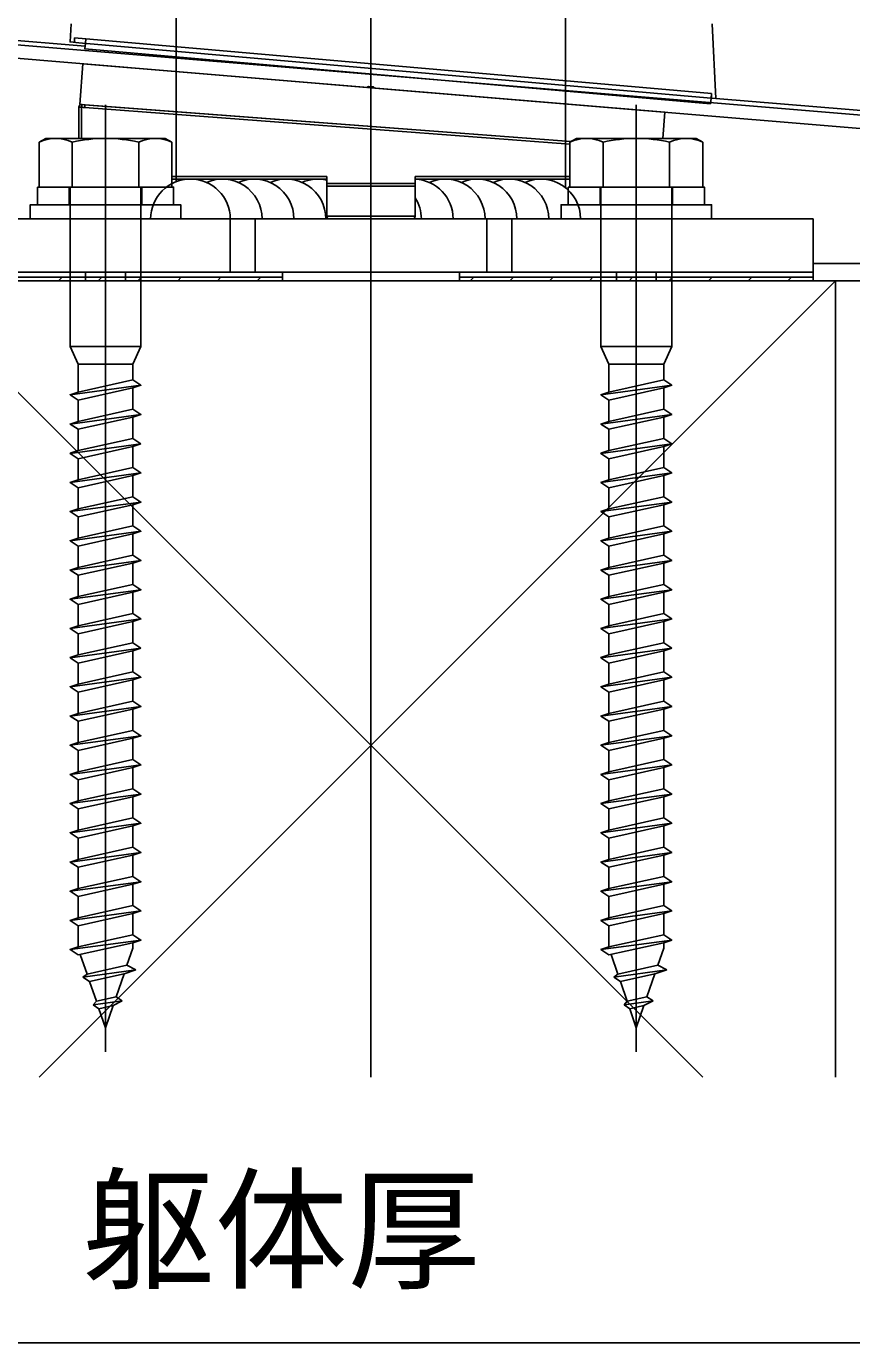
# Model space of a CAD drawing. Units: millimetres, scale not verified. Extents: x -875 to 875, y -1300 to 1294.
# Drawn here: x -618.3 to -525, y 38.7 to 187.5 of the extents above; entities that cross this region are included whole.
import ezdxf
from ezdxf.enums import TextEntityAlignment as Align

# ---------------------------------------------------------------- set-up
doc = ezdxf.new("R2010")
doc.units = ezdxf.units.MM
doc.header["$LTSCALE"] = 8
for name, color, linetype in [('0-2_YKK_11', 7, 'Continuous'), ('0-5_YKK_13', 4, 'Continuous'), ('0-7_YKK_D', 6, 'Continuous'), ('0-9_YSS_K', 3, 'Continuous'), ('0-A_YSS_KE', 3, 'Continuous')]:
    doc.layers.add(name, color=color, linetype=linetype)
doc.styles.add('ＭＳ ゴシック', font='')
doc.styles.get('ＭＳ ゴシック').set_extended_font_data('MS Gothic')

msp = doc.modelspace()

# ---------------------------------------------------------------- linework, layer by layer
at = {"layer": '0-2_YKK_11'}
msp.add_line((-481.145, 173.867), (-643.666, 187.41), dxfattribs=at)
msp.add_lwpolyline([(-643.789, 185.915), (-579.768, 180.58), (-579.575, 180.684), (-579.027, 180.639), (-578.855, 180.504), (-480.911, 172.342), (-480.911, 140.214), (-485.328, 140.214), (-485.811, 139.843)], dxfattribs=at)
at = {"layer": '0-5_YKK_13'}
for p, q in [((-611.61, 185.233), (-643.406, 187.873)), ((-611.61, 185.233), (-643.406, 187.873)), ((-540.311, 179.327), (-540.754, 187.766)), ((-612.813, 185.67), (-612.813, 186.17)), ((-540.809, 179.871), (-612.813, 186.17)), ((-611.583, 185.563), (-611.539, 186.059)), ((-612.313, 185.627), (-541.31, 179.415)), ((-611.583, 185.563), (-611.639, 184.923)), ((-540.909, 178.735), (-611.639, 184.923)), ((-612.217, 178.651), (-611.868, 183.255)), ((-611.868, 183.255), (-546.094, 177.774)), ((-612.217, 178.651), (-556.7, 174.445)), ((-556.7, 174.445), (-611.623, 178.606)), ((-609.311, 71.589), (-609.311, 178.624)), ((-549.311, 71.589), (-549.311, 178.624)), ((-541.31, 179.415), (-540.311, 179.327)), ((-540.809, 179.871), (-540.809, 179.371)), ((-480.905, 174.383), (-540.312, 179.315)), ((-480.905, 174.383), (-540.312, 179.315)), ((-612.311, 178.349), (-612.011, 178.349)), ((-612.311, 174.814), (-612.311, 178.349)), ((-612.011, 178.349), (-612.011, 174.814)), ((-556.811, 174.153), (-611.646, 178.307)), ((-546.318, 174.814), (-546.094, 177.774)), ((-616.061, 174.814), (-616.811, 174.381)), ((-616.811, 174.381), (-616.811, 169.314)), ((-602.561, 174.814), (-616.061, 174.814)), ((-613.07, 169.314), (-613.07, 174.381)), ((-605.553, 174.381), (-605.553, 169.314)), ((-602.561, 174.814), (-601.811, 174.381)), ((-601.811, 174.381), (-601.811, 169.314)), ((-556.061, 174.814), (-556.811, 174.381)), ((-556.811, 174.381), (-556.811, 169.314)), ((-542.561, 174.814), (-556.061, 174.814)), ((-553.07, 169.314), (-553.07, 174.381)), ((-545.553, 174.381), (-545.553, 169.314)), ((-542.561, 174.814), (-541.811, 174.381)), ((-541.811, 174.381), (-541.811, 169.314)), ((-601.811, 170.514), (-584.311, 170.514)), ((-584.311, 170.214), (-601.811, 170.214)), ((-584.311, 169.414), (-584.311, 170.514)), ((-584.311, 169.714), (-574.311, 169.714)), ((-574.311, 170.514), (-574.311, 169.414)), ((-574.311, 170.514), (-556.811, 170.514)), ((-556.811, 170.214), (-574.311, 170.214)), ((-601.811, 169.314), (-616.811, 169.314)), ((-613.411, 169.314), (-613.411, 167.314)), ((-613.311, 151.314), (-613.311, 169.314)), ((-605.311, 151.314), (-605.311, 169.314)), ((-605.211, 169.314), (-605.211, 167.314)), ((-584.311, 166.014), (-584.311, 169.414)), ((-574.311, 169.414), (-584.311, 169.414)), ((-574.311, 169.414), (-574.311, 166.014)), ((-541.811, 169.314), (-556.811, 169.314)), ((-553.411, 169.314), (-553.411, 167.314)), ((-553.311, 151.314), (-553.311, 169.314)), ((-545.311, 151.314), (-545.311, 169.314)), ((-545.211, 169.314), (-545.211, 167.314)), ((-529.311, 165.714), (-629.311, 165.714)), ((-595.226, 165.714), (-595.226, 159.714)), ((-592.397, 165.714), (-592.397, 159.714)), ((-584.311, 166.014), (-584.011, 166.014)), ((-574.611, 165.714), (-584.011, 165.714)), ((-579.311, 159.714), (-579.311, 165.714)), ((-566.226, 165.714), (-566.226, 159.714)), ((-563.397, 165.714), (-563.397, 159.714)), ((-529.311, 159.714), (-529.311, 165.714)), ((-492.311, 160.693), (-529.311, 160.693)), ((-489.311, 160.693), (-529.311, 160.693)), ((-529.311, 159.714), (-629.311, 159.714)), ((-611.561, 159.714), (-611.561, 158.714)), ((-607.061, 159.714), (-607.061, 158.714)), ((-551.561, 159.714), (-551.561, 158.714)), ((-547.061, 159.714), (-547.061, 158.714)), ((-614.62, 158.714), (-614.22, 159.114)), ((-610.13, 158.714), (-609.73, 159.114)), ((-605.64, 158.714), (-605.24, 159.114)), ((-601.15, 158.714), (-600.75, 159.114)), ((-596.659, 158.714), (-596.259, 159.114)), ((-592.169, 158.714), (-591.769, 159.114)), ((-568.09, 158.714), (-567.69, 159.114)), ((-563.6, 158.714), (-563.2, 159.114)), ((-559.11, 158.714), (-558.71, 159.114)), ((-554.62, 158.714), (-554.22, 159.114)), ((-550.13, 158.714), (-549.73, 159.114)), ((-545.64, 158.714), (-545.24, 159.114)), ((-541.15, 158.714), (-540.75, 159.114)), ((-536.659, 158.714), (-536.259, 159.114)), ((-532.169, 158.714), (-531.769, 159.114)), ((-605.311, 151.314), (-613.311, 151.314)), ((-613.311, 151.314), (-612.411, 149.314)), ((-606.211, 149.314), (-605.311, 151.314)), ((-545.311, 151.314), (-553.311, 151.314)), ((-553.311, 151.314), (-552.411, 149.314)), ((-546.211, 149.314), (-545.311, 151.314)), ((-606.211, 149.314), (-612.411, 149.314)), ((-612.411, 146.136), (-612.411, 149.314)), ((-606.211, 147.514), (-606.211, 149.314)), ((-546.211, 149.314), (-552.411, 149.314)), ((-552.411, 146.136), (-552.411, 149.314)), ((-546.211, 147.514), (-546.211, 149.314)), ((-605.311, 146.914), (-613.311, 145.836)), ((-606.211, 146.614), (-612.411, 145.236)), ((-606.211, 144.214), (-606.211, 146.614)), ((-545.311, 146.914), (-553.311, 145.836)), ((-546.211, 146.614), (-552.411, 145.236)), ((-546.211, 144.214), (-546.211, 146.614)), ((-612.411, 142.836), (-612.411, 145.236)), ((-552.411, 142.836), (-552.411, 145.236)), ((-605.311, 143.614), (-613.311, 142.536)), ((-606.211, 143.314), (-612.411, 141.936)), ((-606.211, 140.914), (-606.211, 143.314)), ((-545.311, 143.614), (-553.311, 142.536)), ((-546.211, 143.314), (-552.411, 141.936)), ((-546.211, 140.914), (-546.211, 143.314)), ((-612.411, 139.536), (-612.411, 141.936)), ((-552.411, 139.536), (-552.411, 141.936)), ((-605.311, 140.294), (-613.311, 139.216)), ((-606.211, 139.994), (-612.411, 138.616)), ((-606.211, 140.914), (-605.311, 140.314)), ((-605.311, 140.294), (-606.211, 139.994)), ((-606.211, 137.614), (-606.211, 139.994)), ((-605.311, 140.314), (-605.311, 140.294)), ((-545.311, 140.294), (-553.311, 139.216)), ((-546.211, 139.994), (-552.411, 138.616)), ((-546.211, 140.914), (-545.311, 140.314)), ((-545.311, 140.294), (-546.211, 139.994)), ((-546.211, 137.614), (-546.211, 139.994)), ((-545.311, 140.314), (-545.311, 140.294)), ((-613.311, 139.236), (-613.311, 139.216)), ((-613.311, 139.216), (-612.411, 138.616)), ((-612.411, 136.236), (-612.411, 138.616)), ((-553.311, 139.236), (-553.311, 139.216)), ((-553.311, 139.216), (-552.411, 138.616)), ((-552.411, 136.236), (-552.411, 138.616)), ((-605.311, 137.014), (-613.311, 135.936)), ((-545.311, 137.014), (-553.311, 135.936)), ((-606.211, 136.714), (-612.411, 135.336)), ((-606.211, 134.314), (-606.211, 136.714)), ((-546.211, 136.714), (-552.411, 135.336)), ((-546.211, 134.314), (-546.211, 136.714)), ((-612.411, 132.936), (-612.411, 135.336)), ((-552.411, 132.936), (-552.411, 135.336)), ((-605.311, 133.714), (-613.311, 132.636)), ((-606.211, 133.414), (-612.411, 132.036)), ((-606.211, 131.014), (-606.211, 133.414)), ((-545.311, 133.714), (-553.311, 132.636)), ((-546.211, 133.414), (-552.411, 132.036)), ((-546.211, 131.014), (-546.211, 133.414)), ((-612.411, 129.636), (-612.411, 132.036)), ((-552.411, 129.636), (-552.411, 132.036)), ((-605.311, 130.414), (-613.311, 129.336)), ((-606.211, 130.114), (-612.411, 128.736)), ((-606.211, 127.714), (-606.211, 130.114)), ((-545.311, 130.414), (-553.311, 129.336)), ((-546.211, 130.114), (-552.411, 128.736)), ((-546.211, 127.714), (-546.211, 130.114)), ((-612.411, 126.336), (-612.411, 128.736)), ((-552.411, 126.336), (-552.411, 128.736)), ((-605.311, 127.114), (-613.311, 126.036)), ((-606.211, 126.814), (-612.411, 125.436)), ((-606.211, 124.414), (-606.211, 126.814)), ((-545.311, 127.114), (-553.311, 126.036)), ((-546.211, 126.814), (-552.411, 125.436)), ((-546.211, 124.414), (-546.211, 126.814)), ((-612.411, 123.036), (-612.411, 125.436)), ((-552.411, 123.036), (-552.411, 125.436)), ((-605.311, 123.814), (-613.311, 122.736)), ((-606.211, 123.514), (-612.411, 122.136)), ((-606.211, 121.114), (-606.211, 123.514)), ((-545.311, 123.814), (-553.311, 122.736)), ((-546.211, 123.514), (-552.411, 122.136)), ((-546.211, 121.114), (-546.211, 123.514)), ((-612.411, 119.736), (-612.411, 122.136)), ((-552.411, 119.736), (-552.411, 122.136)), ((-605.311, 120.514), (-613.311, 119.436)), ((-545.311, 120.514), (-553.311, 119.436)), ((-606.211, 120.214), (-612.411, 118.836)), ((-606.211, 117.814), (-606.211, 120.214)), ((-546.211, 120.214), (-552.411, 118.836)), ((-546.211, 117.814), (-546.211, 120.214)), ((-612.411, 116.436), (-612.411, 118.836)), ((-606.211, 117.814), (-605.311, 117.214)), ((-552.411, 116.436), (-552.411, 118.836)), ((-546.211, 117.814), (-545.311, 117.214)), ((-605.311, 117.194), (-613.311, 116.116)), ((-613.311, 116.136), (-613.311, 116.116)), ((-613.311, 116.116), (-612.411, 115.516)), ((-606.211, 116.894), (-612.411, 115.516)), ((-605.311, 117.194), (-606.211, 116.894)), ((-606.211, 114.514), (-606.211, 116.894)), ((-605.311, 117.214), (-605.311, 117.194)), ((-545.311, 117.194), (-553.311, 116.116)), ((-553.311, 116.136), (-553.311, 116.116)), ((-553.311, 116.116), (-552.411, 115.516)), ((-546.211, 116.894), (-552.411, 115.516)), ((-545.311, 117.194), (-546.211, 116.894)), ((-546.211, 114.514), (-546.211, 116.894)), ((-545.311, 117.214), (-545.311, 117.194)), ((-612.411, 113.136), (-612.411, 115.516)), ((-552.411, 113.136), (-552.411, 115.516)), ((-605.311, 113.914), (-613.311, 112.836)), ((-606.211, 113.614), (-612.411, 112.236)), ((-606.211, 111.214), (-606.211, 113.614)), ((-545.311, 113.914), (-553.311, 112.836)), ((-546.211, 113.614), (-552.411, 112.236)), ((-546.211, 111.214), (-546.211, 113.614)), ((-612.411, 109.836), (-612.411, 112.236)), ((-552.411, 109.836), (-552.411, 112.236)), ((-605.311, 110.614), (-613.311, 109.536)), ((-606.211, 110.314), (-612.411, 108.936)), ((-606.211, 107.914), (-606.211, 110.314)), ((-545.311, 110.614), (-553.311, 109.536)), ((-546.211, 110.314), (-552.411, 108.936)), ((-546.211, 107.914), (-546.211, 110.314)), ((-612.411, 106.536), (-612.411, 108.936)), ((-552.411, 106.536), (-552.411, 108.936)), ((-605.311, 107.314), (-613.311, 106.236)), ((-545.311, 107.314), (-553.311, 106.236)), ((-606.211, 107.014), (-612.411, 105.636)), ((-612.411, 103.236), (-612.411, 105.636)), ((-606.211, 104.614), (-606.211, 107.014)), ((-546.211, 107.014), (-552.411, 105.636)), ((-552.411, 103.236), (-552.411, 105.636)), ((-546.211, 104.614), (-546.211, 107.014)), ((-605.311, 104.014), (-613.311, 102.936)), ((-606.211, 103.714), (-612.411, 102.336)), ((-606.211, 101.314), (-606.211, 103.714)), ((-545.311, 104.014), (-553.311, 102.936)), ((-546.211, 103.714), (-552.411, 102.336)), ((-546.211, 101.314), (-546.211, 103.714)), ((-612.411, 99.936), (-612.411, 102.336)), ((-552.411, 99.936), (-552.411, 102.336)), ((-605.311, 100.714), (-613.311, 99.636)), ((-606.211, 100.414), (-612.411, 99.036)), ((-606.211, 98.014), (-606.211, 100.414)), ((-545.311, 100.714), (-553.311, 99.636)), ((-546.211, 100.414), (-552.411, 99.036)), ((-546.211, 98.014), (-546.211, 100.414)), ((-612.411, 96.636), (-612.411, 99.036)), ((-552.411, 96.636), (-552.411, 99.036)), ((-605.311, 97.414), (-613.311, 96.336)), ((-606.211, 97.114), (-612.411, 95.736)), ((-606.211, 94.714), (-606.211, 97.114)), ((-545.311, 97.414), (-553.311, 96.336)), ((-546.211, 97.114), (-552.411, 95.736)), ((-546.211, 94.714), (-546.211, 97.114)), ((-612.411, 93.336), (-612.411, 95.736)), ((-552.411, 93.336), (-552.411, 95.736)), ((-605.311, 94.114), (-613.311, 93.036)), ((-606.211, 93.814), (-612.411, 92.436)), ((-606.211, 91.414), (-606.211, 93.814)), ((-545.311, 94.114), (-553.311, 93.036)), ((-546.211, 93.814), (-552.411, 92.436)), ((-546.211, 91.414), (-546.211, 93.814)), ((-612.411, 90.036), (-612.411, 92.436)), ((-552.411, 90.036), (-552.411, 92.436)), ((-605.311, 90.814), (-613.311, 89.736)), ((-545.311, 90.814), (-553.311, 89.736)), ((-606.211, 90.514), (-612.411, 89.136)), ((-606.211, 88.114), (-606.211, 90.514)), ((-546.211, 90.514), (-552.411, 89.136)), ((-546.211, 88.114), (-546.211, 90.514)), ((-612.411, 86.736), (-612.411, 89.136)), ((-552.411, 86.736), (-552.411, 89.136)), ((-605.311, 87.514), (-613.311, 86.436)), ((-606.211, 87.214), (-612.411, 85.836)), ((-606.211, 84.814), (-606.211, 87.214)), ((-545.311, 87.514), (-553.311, 86.436)), ((-546.211, 87.214), (-552.411, 85.836)), ((-546.211, 84.814), (-546.211, 87.214)), ((-612.411, 83.436), (-612.411, 85.836)), ((-552.411, 83.436), (-552.411, 85.836)), ((-605.311, 84.214), (-613.311, 83.136)), ((-606.211, 83.914), (-612.411, 82.536)), ((-606.211, 83.317), (-606.884, 81.364)), ((-606.211, 83.317), (-606.211, 83.914)), ((-545.311, 84.214), (-553.311, 83.136)), ((-546.211, 83.914), (-552.411, 82.536)), ((-546.211, 83.317), (-546.884, 81.364)), ((-546.211, 83.317), (-546.211, 83.914)), ((-612.162, 82.592), (-611.394, 80.362)), ((-552.162, 82.592), (-551.394, 80.362)), ((-605.875, 80.838), (-611.864, 80.031)), ((-611.394, 80.362), (-611.864, 80.031)), ((-606.884, 81.364), (-611.394, 80.362)), ((-607.219, 80.39), (-611.106, 79.526)), ((-607.219, 80.39), (-608.114, 77.791)), ((-605.875, 80.838), (-607.219, 80.39)), ((-605.875, 80.838), (-606.884, 81.364)), ((-545.875, 80.838), (-551.864, 80.031)), ((-551.394, 80.362), (-551.864, 80.031)), ((-546.884, 81.364), (-551.394, 80.362)), ((-547.219, 80.39), (-551.106, 79.526)), ((-547.219, 80.39), (-548.114, 77.791)), ((-545.875, 80.838), (-547.219, 80.39)), ((-545.875, 80.838), (-546.884, 81.364)), ((-611.864, 80.031), (-611.106, 79.526)), ((-611.106, 79.526), (-610.338, 77.297)), ((-551.864, 80.031), (-551.106, 79.526)), ((-551.106, 79.526), (-550.338, 77.297)), ((-608.114, 77.791), (-610.338, 77.297)), ((-608.114, 77.791), (-607.422, 77.33)), ((-548.114, 77.791), (-550.338, 77.297)), ((-548.114, 77.791), (-547.422, 77.33)), ((-607.422, 77.33), (-610.693, 76.889)), ((-610.338, 77.297), (-610.693, 76.889)), ((-610.693, 76.889), (-610.051, 76.461)), ((-608.45, 76.816), (-610.051, 76.461)), ((-610.051, 76.461), (-609.311, 74.314)), ((-608.45, 76.816), (-609.311, 74.314)), ((-607.422, 77.33), (-608.45, 76.816)), ((-547.422, 77.33), (-550.693, 76.889)), ((-550.338, 77.297), (-550.693, 76.889)), ((-550.693, 76.889), (-550.051, 76.461)), ((-548.45, 76.816), (-550.051, 76.461)), ((-550.051, 76.461), (-549.311, 74.314)), ((-548.45, 76.816), (-549.311, 74.314)), ((-547.422, 77.33), (-548.45, 76.816))]:
    msp.add_line(p, q, dxfattribs=at)
for points in [[(-601.311, 169.92), (-601.311, 182.375), (-601.311, 565.714)], [(-557.311, 169.237), (-557.311, 178.709), (-557.311, 565.714)], [(-613.204, 187.766), (-613.311, 185.714), (-612.313, 185.627)], [(-612.011, 178.349), (-612.002, 178.41), (-611.993, 178.469), (-611.984, 178.522), (-611.977, 178.568), (-611.971, 178.604), (-611.967, 178.63), (-611.965, 178.643), (-611.965, 178.645)], [(-611.623, 178.606), (-611.709, 178.613), (-611.965, 178.645)], [(-611.646, 178.307), (-611.641, 178.371), (-611.636, 178.433), (-611.632, 178.488), (-611.629, 178.535), (-611.626, 178.572), (-611.624, 178.595), (-611.623, 178.605), (-611.623, 178.606)], [(-540.809, 179.871), (-540.853, 179.375), (-540.909, 178.735)], [(-584.011, 166.014), (-574.611, 166.014), (-574.311, 166.014)], [(-606.211, 147.514), (-612.411, 146.136), (-613.311, 145.836), (-612.411, 145.236)], [(-606.211, 147.514), (-605.311, 146.914), (-606.211, 146.614)], [(-546.211, 147.514), (-552.411, 146.136), (-553.311, 145.836), (-552.411, 145.236)], [(-546.211, 147.514), (-545.311, 146.914), (-546.211, 146.614)], [(-606.211, 144.214), (-612.411, 142.836), (-613.311, 142.536), (-612.411, 141.936)], [(-606.211, 144.214), (-605.311, 143.614), (-606.211, 143.314)], [(-546.211, 144.214), (-552.411, 142.836), (-553.311, 142.536), (-552.411, 141.936)], [(-546.211, 144.214), (-545.311, 143.614), (-546.211, 143.314)], [(-606.211, 140.914), (-612.411, 139.536), (-613.311, 139.236)], [(-546.211, 140.914), (-552.411, 139.536), (-553.311, 139.236)], [(-606.211, 137.614), (-612.411, 136.236), (-613.311, 135.936), (-612.411, 135.336)], [(-606.211, 137.614), (-605.311, 137.014), (-606.211, 136.714)], [(-546.211, 137.614), (-552.411, 136.236), (-553.311, 135.936), (-552.411, 135.336)], [(-546.211, 137.614), (-545.311, 137.014), (-546.211, 136.714)], [(-606.211, 134.314), (-612.411, 132.936), (-613.311, 132.636), (-612.411, 132.036)], [(-606.211, 134.314), (-605.311, 133.714), (-606.211, 133.414)], [(-546.211, 134.314), (-552.411, 132.936), (-553.311, 132.636), (-552.411, 132.036)], [(-546.211, 134.314), (-545.311, 133.714), (-546.211, 133.414)], [(-606.211, 131.014), (-612.411, 129.636), (-613.311, 129.336), (-612.411, 128.736)], [(-606.211, 131.014), (-605.311, 130.414), (-606.211, 130.114)], [(-546.211, 131.014), (-552.411, 129.636), (-553.311, 129.336), (-552.411, 128.736)], [(-546.211, 131.014), (-545.311, 130.414), (-546.211, 130.114)], [(-606.211, 127.714), (-612.411, 126.336), (-613.311, 126.036), (-612.411, 125.436)], [(-606.211, 127.714), (-605.311, 127.114), (-606.211, 126.814)], [(-546.211, 127.714), (-552.411, 126.336), (-553.311, 126.036), (-552.411, 125.436)], [(-546.211, 127.714), (-545.311, 127.114), (-546.211, 126.814)], [(-606.211, 124.414), (-612.411, 123.036), (-613.311, 122.736), (-612.411, 122.136)], [(-606.211, 124.414), (-605.311, 123.814), (-606.211, 123.514)], [(-546.211, 124.414), (-552.411, 123.036), (-553.311, 122.736), (-552.411, 122.136)], [(-546.211, 124.414), (-545.311, 123.814), (-546.211, 123.514)], [(-606.211, 121.114), (-612.411, 119.736), (-613.311, 119.436), (-612.411, 118.836)], [(-606.211, 121.114), (-605.311, 120.514), (-606.211, 120.214)], [(-546.211, 121.114), (-552.411, 119.736), (-553.311, 119.436), (-552.411, 118.836)], [(-546.211, 121.114), (-545.311, 120.514), (-546.211, 120.214)], [(-606.211, 117.814), (-612.411, 116.436), (-613.311, 116.136)], [(-546.211, 117.814), (-552.411, 116.436), (-553.311, 116.136)], [(-606.211, 114.514), (-612.411, 113.136), (-613.311, 112.836), (-612.411, 112.236)], [(-606.211, 114.514), (-605.311, 113.914), (-606.211, 113.614)], [(-546.211, 114.514), (-552.411, 113.136), (-553.311, 112.836), (-552.411, 112.236)], [(-546.211, 114.514), (-545.311, 113.914), (-546.211, 113.614)], [(-606.211, 111.214), (-612.411, 109.836), (-613.311, 109.536), (-612.411, 108.936)], [(-606.211, 111.214), (-605.311, 110.614), (-606.211, 110.314)], [(-546.211, 111.214), (-552.411, 109.836), (-553.311, 109.536), (-552.411, 108.936)], [(-546.211, 111.214), (-545.311, 110.614), (-546.211, 110.314)], [(-606.211, 107.914), (-612.411, 106.536), (-613.311, 106.236), (-612.411, 105.636)], [(-606.211, 107.914), (-605.311, 107.314), (-606.211, 107.014)], [(-546.211, 107.914), (-552.411, 106.536), (-553.311, 106.236), (-552.411, 105.636)], [(-546.211, 107.914), (-545.311, 107.314), (-546.211, 107.014)], [(-606.211, 104.614), (-612.411, 103.236), (-613.311, 102.936), (-612.411, 102.336)], [(-606.211, 104.614), (-605.311, 104.014), (-606.211, 103.714)], [(-546.211, 104.614), (-552.411, 103.236), (-553.311, 102.936), (-552.411, 102.336)], [(-546.211, 104.614), (-545.311, 104.014), (-546.211, 103.714)], [(-606.211, 101.314), (-612.411, 99.936), (-613.311, 99.636), (-612.411, 99.036)], [(-606.211, 101.314), (-605.311, 100.714), (-606.211, 100.414)], [(-546.211, 101.314), (-552.411, 99.936), (-553.311, 99.636), (-552.411, 99.036)], [(-546.211, 101.314), (-545.311, 100.714), (-546.211, 100.414)], [(-606.211, 98.014), (-612.411, 96.636), (-613.311, 96.336), (-612.411, 95.736)], [(-606.211, 98.014), (-605.311, 97.414), (-606.211, 97.114)], [(-546.211, 98.014), (-552.411, 96.636), (-553.311, 96.336), (-552.411, 95.736)], [(-546.211, 98.014), (-545.311, 97.414), (-546.211, 97.114)], [(-606.211, 94.714), (-612.411, 93.336), (-613.311, 93.036), (-612.411, 92.436)], [(-606.211, 94.714), (-605.311, 94.114), (-606.211, 93.814)], [(-546.211, 94.714), (-552.411, 93.336), (-553.311, 93.036), (-552.411, 92.436)], [(-546.211, 94.714), (-545.311, 94.114), (-546.211, 93.814)], [(-606.211, 91.414), (-612.411, 90.036), (-613.311, 89.736), (-612.411, 89.136)], [(-606.211, 91.414), (-605.311, 90.814), (-606.211, 90.514)], [(-546.211, 91.414), (-552.411, 90.036), (-553.311, 89.736), (-552.411, 89.136)], [(-546.211, 91.414), (-545.311, 90.814), (-546.211, 90.514)], [(-606.211, 88.114), (-612.411, 86.736), (-613.311, 86.436), (-612.411, 85.836)], [(-606.211, 88.114), (-605.311, 87.514), (-606.211, 87.214)], [(-546.211, 88.114), (-552.411, 86.736), (-553.311, 86.436), (-552.411, 85.836)], [(-546.211, 88.114), (-545.311, 87.514), (-546.211, 87.214)], [(-606.211, 84.814), (-612.411, 83.436), (-613.311, 83.136), (-612.411, 82.536)], [(-606.211, 84.814), (-605.311, 84.214), (-606.211, 83.914)], [(-546.211, 84.814), (-552.411, 83.436), (-553.311, 83.136), (-552.411, 82.536)], [(-546.211, 84.814), (-545.311, 84.214), (-546.211, 83.914)]]:
    msp.add_lwpolyline(points, dxfattribs=at)
for points in [[(-617.011, 169.314), (-601.611, 169.314), (-601.611, 167.314), (-617.011, 167.314)], [(-557.011, 169.314), (-541.611, 169.314), (-541.611, 167.314), (-557.011, 167.314)], [(-617.811, 165.714), (-600.811, 165.714), (-600.811, 167.314), (-617.811, 167.314)], [(-557.811, 165.714), (-540.811, 165.714), (-540.811, 167.314), (-557.811, 167.314)], [(-629.311, 159.714), (-589.311, 159.714), (-589.311, 159.114), (-629.311, 159.114)], [(-569.311, 159.714), (-529.311, 159.714), (-529.311, 159.114), (-569.311, 159.114)], [(-629.311, 159.114), (-589.311, 159.114), (-589.311, 158.714), (-629.311, 158.714)], [(-569.311, 159.114), (-529.311, 159.114), (-529.311, 158.714), (-569.311, 158.714)]]:
    msp.add_lwpolyline(points, close=True, dxfattribs=at)
for centre, radius, start, end in [((-612.011, 178.349), 0.3, 81.10352, 180), ((-614.941, 170.556), 4.258, 63.93616, 116.06384), ((-609.311, 158.287), 16.527, 76.85543, 103.14457), ((-603.682, 170.556), 4.258, 63.93616, 116.06384), ((-554.941, 170.556), 4.258, 63.93616, 116.06384), ((-549.311, 158.287), 16.527, 76.85543, 103.14457), ((-543.682, 170.556), 4.258, 63.93616, 116.06384), ((-599.711, 165.714), 4.5, 0, 180), ((-596.111, 165.714), 4.5, 0, 113.57818), ((-592.511, 165.714), 4.5, 0, 113.57818), ((-588.911, 165.714), 4.5, 0, 113.57818), ((-585.311, 165.714), 4.5, 77.1604, 113.57818), ((-574.511, 165.714), 4.5, 0, 87.4527), ((-570.911, 165.714), 4.5, 0, 113.57818), ((-567.311, 165.714), 4.5, 0, 113.57818), ((-563.711, 165.714), 4.5, 0, 113.57818), ((-560.111, 165.714), 4.5, 0, 113.57818), ((-578.111, 165.714), 4.5, 0, 32.38757), ((-584.011, 166.014), 0.3, 180, 270), ((-574.611, 166.014), 0.3, 270, 0)]:
    msp.add_arc(centre, radius, start, end, dxfattribs=at)
msp.add_ellipse((-611.863, 180.663), major_axis=(3.205, -0.794), ratio=0.696506, start_param=4.8377045, end_param=4.9500941, dxfattribs=at)
at = {"layer": '0-7_YKK_D'}
msp.add_line((-661.811, 38.714), (-496.811, 38.714), dxfattribs=at)
at = {"layer": '0-9_YSS_K'}
for p, q in [((-579.311, 68.714), (-579.311, 1039.932)), ((-631.811, 158.714), (-541.811, 68.714)), ((-526.811, 158.714), (-616.811, 68.714)), ((-526.811, 68.714), (-526.811, 158.714))]:
    msp.add_line(p, q, dxfattribs=at)
msp.add_lwpolyline([(-526.811, 158.714), (-508.811, 158.714), (-508.811, 68.714)], dxfattribs=at)
at = {"layer": '0-A_YSS_KE'}
msp.add_lwpolyline([(-631.811, 158.714), (-526.811, 158.714), (-526.811, 68.714)], dxfattribs=at)

# ---------------------------------------------------------------- texts
at = {"layer": '0-7_YKK_D', "style": 'ＭＳ ゴシック'}
msp.add_text('躯体厚', height=11, dxfattribs=at).set_placement((-611.953, 42.674), align=Align.BOTTOM_LEFT)

doc.saveas('drawing.dxf')
